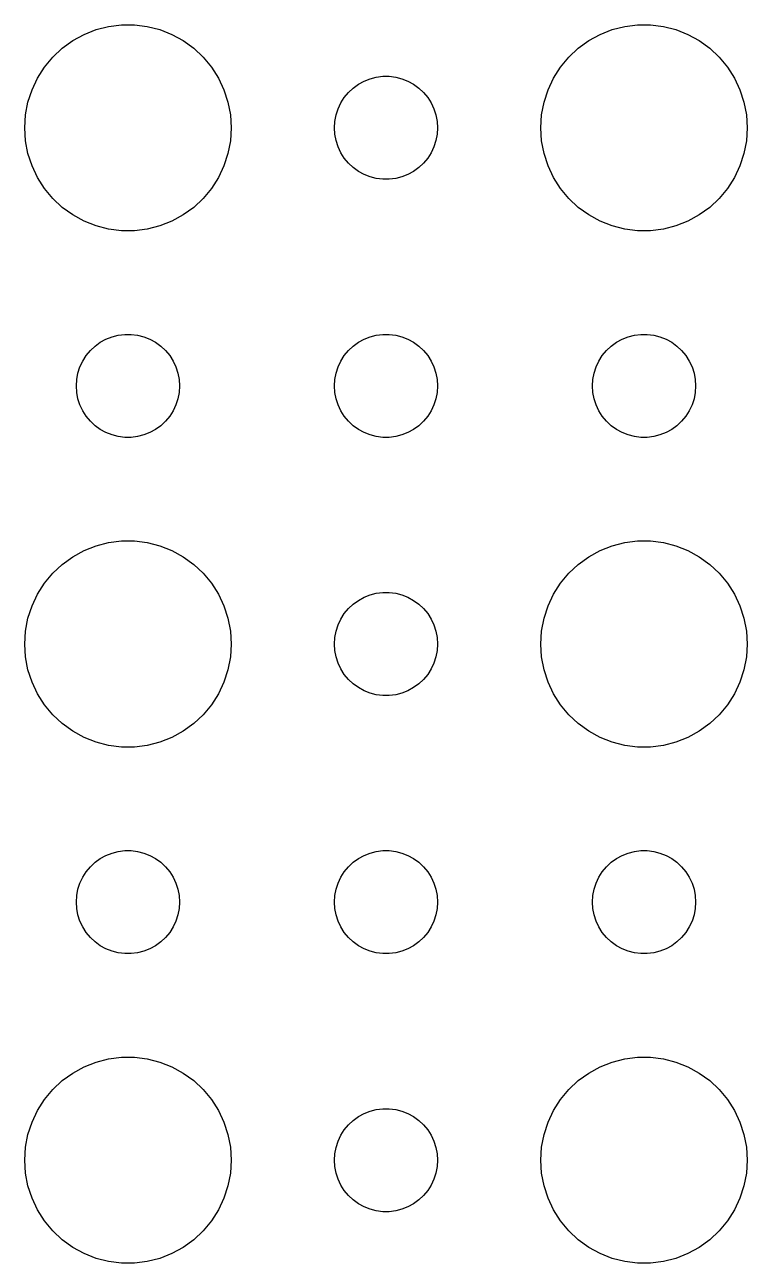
# Model space of a CAD drawing. Header units: metres. Extents: x -150 to 150, y -149 to 149.
# Drawn here: x -100.5 to -79.5, y 34.51 to 70.49 of the extents above; entities that cross this region are included whole.
import ezdxf

# ---------------------------------------------------------------- set-up
doc = ezdxf.new("R2010")
doc.units = ezdxf.units.M

msp = doc.modelspace()

# ---------------------------------------------------------------- linework, layer by layer
for p, q in [((-99.1075, 70.033), (-98.7773, 70.2145)), ((-98.7773, 70.2145), (-98.427, 70.3532)), ((-98.427, 70.3532), (-98.0621, 70.4469)), ((-98.0621, 70.4469), (-97.6884, 70.4941)), ((-97.6884, 70.4941), (-97.3116, 70.4941)), ((-97.3116, 70.4941), (-96.9379, 70.4469)), ((-96.9379, 70.4469), (-96.573, 70.3532)), ((-96.573, 70.3532), (-96.2227, 70.2145)), ((-96.2227, 70.2145), (-95.8925, 70.033)), ((-84.1075, 70.033), (-83.7773, 70.2145)), ((-83.7773, 70.2145), (-83.427, 70.3532)), ((-83.427, 70.3532), (-83.0621, 70.4469)), ((-83.0621, 70.4469), (-82.6884, 70.4941)), ((-82.6884, 70.4941), (-82.3116, 70.4941)), ((-82.3116, 70.4941), (-81.9379, 70.4469)), ((-81.9379, 70.4469), (-81.573, 70.3532)), ((-81.573, 70.3532), (-81.2227, 70.2145)), ((-81.2227, 70.2145), (-80.8925, 70.033)), ((-99.4123, 69.8115), (-99.1075, 70.033)), ((-95.8925, 70.033), (-95.5877, 69.8115)), ((-84.4123, 69.8115), (-84.1075, 70.033)), ((-80.8925, 70.033), (-80.5877, 69.8115)), ((-99.927, 69.2634), (-99.6869, 69.5536)), ((-99.6869, 69.5536), (-99.4123, 69.8115)), ((-95.5877, 69.8115), (-95.3131, 69.5536)), ((-95.3131, 69.5536), (-95.073, 69.2634)), ((-84.927, 69.2634), (-84.6869, 69.5536)), ((-84.6869, 69.5536), (-84.4123, 69.8115)), ((-80.5877, 69.8115), (-80.3131, 69.5536)), ((-80.3131, 69.5536), (-80.073, 69.2634)), ((-100.129, 68.9453), (-99.927, 69.2634)), ((-95.073, 69.2634), (-94.8711, 68.9453)), ((-85.1289, 68.9453), (-84.927, 69.2634)), ((-80.073, 69.2634), (-79.8711, 68.9453)), ((-100.289, 68.6044), (-100.129, 68.9453)), ((-94.8711, 68.9453), (-94.7107, 68.6044)), ((-90.9561, 68.6558), (-90.8037, 68.7665)), ((-90.8037, 68.7665), (-90.6387, 68.8572)), ((-90.6387, 68.8572), (-90.4635, 68.9266)), ((-90.4635, 68.9266), (-90.2811, 68.9734)), ((-90.2811, 68.9734), (-90.0942, 68.997)), ((-90.0942, 68.997), (-89.9058, 68.997)), ((-89.9058, 68.997), (-89.7189, 68.9734)), ((-89.7189, 68.9734), (-89.5365, 68.9266)), ((-89.5365, 68.9266), (-89.3613, 68.8572)), ((-89.3613, 68.8572), (-89.1963, 68.7665)), ((-89.1963, 68.7665), (-89.0439, 68.6558)), ((-85.2893, 68.6044), (-85.1289, 68.9453)), ((-79.8711, 68.9453), (-79.7107, 68.6044)), ((-100.406, 68.2461), (-100.289, 68.6044)), ((-94.7107, 68.6044), (-94.5943, 68.2461)), ((-91.3145, 68.2226), (-91.2135, 68.3817)), ((-91.2135, 68.3817), (-91.0934, 68.5268)), ((-91.0934, 68.5268), (-90.9561, 68.6558)), ((-89.0439, 68.6558), (-88.9065, 68.5268)), ((-88.9065, 68.5268), (-88.7865, 68.3817)), ((-88.7865, 68.3817), (-88.6855, 68.2226)), ((-85.4057, 68.2461), (-85.2893, 68.6044)), ((-79.7107, 68.6044), (-79.5943, 68.2461)), ((-100.476, 67.876), (-100.406, 68.2461)), ((-94.5943, 68.2461), (-94.5237, 67.876)), ((-91.4529, 67.873), (-91.3947, 68.0522)), ((-91.3947, 68.0522), (-91.3145, 68.2226)), ((-88.6855, 68.2226), (-88.6053, 68.0522)), ((-88.6053, 68.0522), (-88.5471, 67.873)), ((-85.4763, 67.876), (-85.4057, 68.2461)), ((-79.5943, 68.2461), (-79.5237, 67.876)), ((-100.5, 67.5), (-100.476, 67.876)), ((-94.5237, 67.876), (-94.5, 67.5)), ((-91.5, 67.5), (-91.4882, 67.688)), ((-91.4882, 67.688), (-91.4529, 67.873)), ((-88.5471, 67.873), (-88.5118, 67.688)), ((-88.5118, 67.688), (-88.5, 67.5)), ((-85.5, 67.5), (-85.4763, 67.876)), ((-79.5237, 67.876), (-79.5, 67.5)), ((-100.476, 67.124), (-100.5, 67.5)), ((-94.5, 67.5), (-94.5237, 67.124)), ((-91.4882, 67.312), (-91.5, 67.5)), ((-91.4529, 67.127), (-91.4882, 67.312)), ((-88.5118, 67.312), (-88.5471, 67.127)), ((-88.5, 67.5), (-88.5118, 67.312)), ((-85.4763, 67.124), (-85.5, 67.5)), ((-79.5, 67.5), (-79.5237, 67.124)), ((-100.406, 66.7539), (-100.476, 67.124)), ((-94.5237, 67.124), (-94.5943, 66.7539)), ((-91.3947, 66.9478), (-91.4529, 67.127)), ((-91.3145, 66.7774), (-91.3947, 66.9478)), ((-88.6053, 66.9478), (-88.6855, 66.7774)), ((-88.5471, 67.127), (-88.6053, 66.9478)), ((-85.4057, 66.7539), (-85.4763, 67.124)), ((-79.5237, 67.124), (-79.5943, 66.7539)), ((-100.289, 66.3956), (-100.406, 66.7539)), ((-94.5943, 66.7539), (-94.7107, 66.3956)), ((-91.2135, 66.6183), (-91.3145, 66.7774)), ((-91.0934, 66.4732), (-91.2135, 66.6183)), ((-88.7865, 66.6183), (-88.9065, 66.4732)), ((-88.6855, 66.7774), (-88.7865, 66.6183)), ((-85.2893, 66.3956), (-85.4057, 66.7539)), ((-79.5943, 66.7539), (-79.7107, 66.3956)), ((-100.129, 66.0547), (-100.289, 66.3956)), ((-94.7107, 66.3956), (-94.8711, 66.0547)), ((-90.9561, 66.3442), (-91.0934, 66.4732)), ((-90.8037, 66.2335), (-90.9561, 66.3442)), ((-90.6387, 66.1428), (-90.8037, 66.2335)), ((-89.1963, 66.2335), (-89.3613, 66.1428)), ((-89.0439, 66.3442), (-89.1963, 66.2335)), ((-88.9065, 66.4732), (-89.0439, 66.3442)), ((-85.1289, 66.0547), (-85.2893, 66.3956)), ((-79.7107, 66.3956), (-79.8711, 66.0547)), ((-99.927, 65.7366), (-100.129, 66.0547)), ((-94.8711, 66.0547), (-95.073, 65.7366)), ((-90.4635, 66.0734), (-90.6387, 66.1428)), ((-90.2811, 66.0266), (-90.4635, 66.0734)), ((-90.0942, 66.003), (-90.2811, 66.0266)), ((-89.9058, 66.003), (-90.0942, 66.003)), ((-89.7189, 66.0266), (-89.9058, 66.003)), ((-89.5365, 66.0734), (-89.7189, 66.0266)), ((-89.3613, 66.1428), (-89.5365, 66.0734)), ((-84.927, 65.7366), (-85.1289, 66.0547)), ((-79.8711, 66.0547), (-80.073, 65.7366)), ((-99.6869, 65.4464), (-99.927, 65.7366)), ((-95.073, 65.7366), (-95.3131, 65.4464)), ((-84.6869, 65.4464), (-84.927, 65.7366)), ((-80.073, 65.7366), (-80.3131, 65.4464)), ((-99.4123, 65.1885), (-99.6869, 65.4464)), ((-99.1075, 64.967), (-99.4123, 65.1885)), ((-95.5877, 65.1885), (-95.8925, 64.967)), ((-95.3131, 65.4464), (-95.5877, 65.1885)), ((-84.4123, 65.1885), (-84.6869, 65.4464)), ((-84.1075, 64.967), (-84.4123, 65.1885)), ((-80.5877, 65.1885), (-80.8925, 64.967)), ((-80.3131, 65.4464), (-80.5877, 65.1885)), ((-98.7773, 64.7855), (-99.1075, 64.967)), ((-98.427, 64.6468), (-98.7773, 64.7855)), ((-96.2227, 64.7855), (-96.573, 64.6468)), ((-95.8925, 64.967), (-96.2227, 64.7855)), ((-83.7773, 64.7855), (-84.1075, 64.967)), ((-83.427, 64.6468), (-83.7773, 64.7855)), ((-81.2227, 64.7855), (-81.573, 64.6468)), ((-80.8925, 64.967), (-81.2227, 64.7855)), ((-98.0621, 64.5531), (-98.427, 64.6468)), ((-97.6884, 64.5059), (-98.0621, 64.5531)), ((-97.3116, 64.5059), (-97.6884, 64.5059)), ((-96.9379, 64.5531), (-97.3116, 64.5059)), ((-96.573, 64.6468), (-96.9379, 64.5531)), ((-83.0621, 64.5531), (-83.427, 64.6468)), ((-82.6884, 64.5059), (-83.0621, 64.5531)), ((-82.3116, 64.5059), (-82.6884, 64.5059)), ((-81.9379, 64.5531), (-82.3116, 64.5059)), ((-81.573, 64.6468), (-81.9379, 64.5531)), ((-98.4561, 61.1558), (-98.3037, 61.2665)), ((-98.3037, 61.2665), (-98.1387, 61.3572)), ((-98.1387, 61.3572), (-97.9635, 61.4266)), ((-97.9635, 61.4266), (-97.7811, 61.4734)), ((-97.7811, 61.4734), (-97.5942, 61.497)), ((-97.5942, 61.497), (-97.4058, 61.497)), ((-97.4058, 61.497), (-97.2189, 61.4734)), ((-97.2189, 61.4734), (-97.0365, 61.4266)), ((-97.0365, 61.4266), (-96.8613, 61.3572)), ((-96.8613, 61.3572), (-96.6963, 61.2665)), ((-96.6963, 61.2665), (-96.5439, 61.1558)), ((-90.9561, 61.1558), (-90.8037, 61.2665)), ((-90.8037, 61.2665), (-90.6387, 61.3572)), ((-90.6387, 61.3572), (-90.4635, 61.4266)), ((-90.4635, 61.4266), (-90.2811, 61.4734)), ((-90.2811, 61.4734), (-90.0942, 61.497)), ((-90.0942, 61.497), (-89.9058, 61.497)), ((-89.9058, 61.497), (-89.7189, 61.4734)), ((-89.7189, 61.4734), (-89.5365, 61.4266)), ((-89.5365, 61.4266), (-89.3613, 61.3572)), ((-89.3613, 61.3572), (-89.1963, 61.2665)), ((-89.1963, 61.2665), (-89.0439, 61.1558)), ((-83.4561, 61.1558), (-83.3037, 61.2665)), ((-83.3037, 61.2665), (-83.1387, 61.3572)), ((-83.1387, 61.3572), (-82.9635, 61.4266)), ((-82.9635, 61.4266), (-82.7811, 61.4734)), ((-82.7811, 61.4734), (-82.5942, 61.497)), ((-82.5942, 61.497), (-82.4058, 61.497)), ((-82.4058, 61.497), (-82.2189, 61.4734)), ((-82.2189, 61.4734), (-82.0365, 61.4266)), ((-82.0365, 61.4266), (-81.8613, 61.3572)), ((-81.8613, 61.3572), (-81.6963, 61.2665)), ((-81.6963, 61.2665), (-81.5439, 61.1558)), ((-98.8145, 60.7226), (-98.7135, 60.8817)), ((-98.7135, 60.8817), (-98.5934, 61.0268)), ((-98.5934, 61.0268), (-98.4561, 61.1558)), ((-96.5439, 61.1558), (-96.4065, 61.0268)), ((-96.4065, 61.0268), (-96.2865, 60.8817)), ((-96.2865, 60.8817), (-96.1855, 60.7226)), ((-91.3145, 60.7226), (-91.2135, 60.8817)), ((-91.2135, 60.8817), (-91.0934, 61.0268)), ((-91.0934, 61.0268), (-90.9561, 61.1558)), ((-89.0439, 61.1558), (-88.9065, 61.0268)), ((-88.9065, 61.0268), (-88.7865, 60.8817)), ((-88.7865, 60.8817), (-88.6855, 60.7226)), ((-83.8145, 60.7226), (-83.7135, 60.8817)), ((-83.7135, 60.8817), (-83.5934, 61.0268)), ((-83.5934, 61.0268), (-83.4561, 61.1558)), ((-81.5439, 61.1558), (-81.4065, 61.0268)), ((-81.4065, 61.0268), (-81.2865, 60.8817)), ((-81.2865, 60.8817), (-81.1855, 60.7226)), ((-98.9529, 60.373), (-98.8947, 60.5522)), ((-98.8947, 60.5522), (-98.8145, 60.7226)), ((-96.1855, 60.7226), (-96.1053, 60.5522)), ((-96.1053, 60.5522), (-96.0471, 60.373)), ((-91.4529, 60.373), (-91.3947, 60.5522)), ((-91.3947, 60.5522), (-91.3145, 60.7226)), ((-88.6855, 60.7226), (-88.6053, 60.5522)), ((-88.6053, 60.5522), (-88.5471, 60.373)), ((-83.9529, 60.373), (-83.8947, 60.5522)), ((-83.8947, 60.5522), (-83.8145, 60.7226)), ((-81.1855, 60.7226), (-81.1053, 60.5522)), ((-81.1053, 60.5522), (-81.0471, 60.373)), ((-99, 60), (-98.9882, 60.188)), ((-98.9882, 60.188), (-98.9529, 60.373)), ((-96.0471, 60.373), (-96.0118, 60.188)), ((-96.0118, 60.188), (-96, 60)), ((-91.5, 60), (-91.4882, 60.188)), ((-91.4882, 60.188), (-91.4529, 60.373)), ((-88.5471, 60.373), (-88.5118, 60.188)), ((-88.5118, 60.188), (-88.5, 60)), ((-84, 60), (-83.9882, 60.188)), ((-83.9882, 60.188), (-83.9529, 60.373)), ((-81.0471, 60.373), (-81.0118, 60.188)), ((-81.0118, 60.188), (-81, 60)), ((-98.9882, 59.812), (-99, 60)), ((-98.9529, 59.627), (-98.9882, 59.812)), ((-96.0118, 59.812), (-96.0471, 59.627)), ((-96, 60), (-96.0118, 59.812)), ((-91.4882, 59.812), (-91.5, 60)), ((-91.4529, 59.627), (-91.4882, 59.812)), ((-88.5118, 59.812), (-88.5471, 59.627)), ((-88.5, 60), (-88.5118, 59.812)), ((-83.9882, 59.812), (-84, 60)), ((-83.9529, 59.627), (-83.9882, 59.812)), ((-81.0118, 59.812), (-81.0471, 59.627)), ((-81, 60), (-81.0118, 59.812)), ((-98.8947, 59.4478), (-98.9529, 59.627)), ((-98.8145, 59.2774), (-98.8947, 59.4478)), ((-96.1053, 59.4478), (-96.1855, 59.2774)), ((-96.0471, 59.627), (-96.1053, 59.4478)), ((-91.3947, 59.4478), (-91.4529, 59.627)), ((-91.3145, 59.2774), (-91.3947, 59.4478)), ((-88.6053, 59.4478), (-88.6855, 59.2774)), ((-88.5471, 59.627), (-88.6053, 59.4478)), ((-83.8947, 59.4478), (-83.9529, 59.627)), ((-83.8145, 59.2774), (-83.8947, 59.4478)), ((-81.1053, 59.4478), (-81.1855, 59.2774)), ((-81.0471, 59.627), (-81.1053, 59.4478)), ((-98.7135, 59.1183), (-98.8145, 59.2774)), ((-98.5934, 58.9732), (-98.7135, 59.1183)), ((-96.2865, 59.1183), (-96.4065, 58.9732)), ((-96.1855, 59.2774), (-96.2865, 59.1183)), ((-91.2135, 59.1183), (-91.3145, 59.2774)), ((-91.0934, 58.9732), (-91.2135, 59.1183)), ((-88.7865, 59.1183), (-88.9065, 58.9732)), ((-88.6855, 59.2774), (-88.7865, 59.1183)), ((-83.7135, 59.1183), (-83.8145, 59.2774)), ((-83.5934, 58.9732), (-83.7135, 59.1183)), ((-81.2865, 59.1183), (-81.4065, 58.9732)), ((-81.1855, 59.2774), (-81.2865, 59.1183)), ((-98.4561, 58.8442), (-98.5934, 58.9732)), ((-98.3037, 58.7335), (-98.4561, 58.8442)), ((-98.1387, 58.6428), (-98.3037, 58.7335)), ((-96.6963, 58.7335), (-96.8613, 58.6428)), ((-96.5439, 58.8442), (-96.6963, 58.7335)), ((-96.4065, 58.9732), (-96.5439, 58.8442)), ((-90.9561, 58.8442), (-91.0934, 58.9732)), ((-90.8037, 58.7335), (-90.9561, 58.8442)), ((-90.6387, 58.6428), (-90.8037, 58.7335)), ((-89.1963, 58.7335), (-89.3613, 58.6428)), ((-89.0439, 58.8442), (-89.1963, 58.7335)), ((-88.9065, 58.9732), (-89.0439, 58.8442)), ((-83.4561, 58.8442), (-83.5934, 58.9732)), ((-83.3037, 58.7335), (-83.4561, 58.8442)), ((-83.1387, 58.6428), (-83.3037, 58.7335)), ((-81.6963, 58.7335), (-81.8613, 58.6428)), ((-81.5439, 58.8442), (-81.6963, 58.7335)), ((-81.4065, 58.9732), (-81.5439, 58.8442)), ((-97.9635, 58.5734), (-98.1387, 58.6428)), ((-97.7811, 58.5266), (-97.9635, 58.5734)), ((-97.5942, 58.503), (-97.7811, 58.5266)), ((-97.4058, 58.503), (-97.5942, 58.503)), ((-97.2189, 58.5266), (-97.4058, 58.503)), ((-97.0365, 58.5734), (-97.2189, 58.5266)), ((-96.8613, 58.6428), (-97.0365, 58.5734)), ((-90.4635, 58.5734), (-90.6387, 58.6428)), ((-90.2811, 58.5266), (-90.4635, 58.5734)), ((-90.0942, 58.503), (-90.2811, 58.5266)), ((-89.9058, 58.503), (-90.0942, 58.503)), ((-89.7189, 58.5266), (-89.9058, 58.503)), ((-89.5365, 58.5734), (-89.7189, 58.5266)), ((-89.3613, 58.6428), (-89.5365, 58.5734)), ((-82.9635, 58.5734), (-83.1387, 58.6428)), ((-82.7811, 58.5266), (-82.9635, 58.5734)), ((-82.5942, 58.503), (-82.7811, 58.5266)), ((-82.4058, 58.503), (-82.5942, 58.503)), ((-82.2189, 58.5266), (-82.4058, 58.503)), ((-82.0365, 58.5734), (-82.2189, 58.5266)), ((-81.8613, 58.6428), (-82.0365, 58.5734)), ((-98.427, 55.3532), (-98.0621, 55.4469)), ((-98.0621, 55.4469), (-97.6884, 55.4941)), ((-97.6884, 55.4941), (-97.3116, 55.4941)), ((-97.3116, 55.4941), (-96.9379, 55.4469)), ((-96.9379, 55.4469), (-96.573, 55.3532)), ((-83.427, 55.3532), (-83.0621, 55.4469)), ((-83.0621, 55.4469), (-82.6884, 55.4941)), ((-82.6884, 55.4941), (-82.3116, 55.4941)), ((-82.3116, 55.4941), (-81.9379, 55.4469)), ((-81.9379, 55.4469), (-81.573, 55.3532)), ((-99.1075, 55.033), (-98.7773, 55.2145)), ((-98.7773, 55.2145), (-98.427, 55.3532)), ((-96.573, 55.3532), (-96.2227, 55.2145)), ((-96.2227, 55.2145), (-95.8925, 55.033)), ((-84.1075, 55.033), (-83.7773, 55.2145)), ((-83.7773, 55.2145), (-83.427, 55.3532)), ((-81.573, 55.3532), (-81.2227, 55.2145)), ((-81.2227, 55.2145), (-80.8925, 55.033)), ((-99.6869, 54.5536), (-99.4123, 54.8115)), ((-99.4123, 54.8115), (-99.1075, 55.033)), ((-95.8925, 55.033), (-95.5877, 54.8115)), ((-95.5877, 54.8115), (-95.3131, 54.5536)), ((-84.6869, 54.5536), (-84.4123, 54.8115)), ((-84.4123, 54.8115), (-84.1075, 55.033)), ((-80.8925, 55.033), (-80.5877, 54.8115)), ((-80.5877, 54.8115), (-80.3131, 54.5536)), ((-99.927, 54.2634), (-99.6869, 54.5536)), ((-95.3131, 54.5536), (-95.073, 54.2634)), ((-84.927, 54.2634), (-84.6869, 54.5536)), ((-80.3131, 54.5536), (-80.073, 54.2634)), ((-100.129, 53.9453), (-99.927, 54.2634)), ((-95.073, 54.2634), (-94.8711, 53.9453)), ((-90.2811, 53.9734), (-90.0942, 53.997)), ((-90.0942, 53.997), (-89.9058, 53.997)), ((-89.9058, 53.997), (-89.7189, 53.9734)), ((-85.1289, 53.9453), (-84.927, 54.2634)), ((-80.073, 54.2634), (-79.8711, 53.9453)), ((-100.289, 53.6044), (-100.129, 53.9453)), ((-94.8711, 53.9453), (-94.7107, 53.6044)), ((-91.0934, 53.5268), (-90.9561, 53.6558)), ((-90.9561, 53.6558), (-90.8037, 53.7665)), ((-90.8037, 53.7665), (-90.6387, 53.8572)), ((-90.6387, 53.8572), (-90.4635, 53.9266)), ((-90.4635, 53.9266), (-90.2811, 53.9734)), ((-89.7189, 53.9734), (-89.5365, 53.9266)), ((-89.5365, 53.9266), (-89.3613, 53.8572)), ((-89.3613, 53.8572), (-89.1963, 53.7665)), ((-89.1963, 53.7665), (-89.0439, 53.6558)), ((-89.0439, 53.6558), (-88.9065, 53.5268)), ((-85.2893, 53.6044), (-85.1289, 53.9453)), ((-79.8711, 53.9453), (-79.7107, 53.6044)), ((-100.406, 53.2461), (-100.289, 53.6044)), ((-94.7107, 53.6044), (-94.5943, 53.2461)), ((-91.3145, 53.2226), (-91.2135, 53.3817)), ((-91.2135, 53.3817), (-91.0934, 53.5268)), ((-88.9065, 53.5268), (-88.7865, 53.3817)), ((-88.7865, 53.3817), (-88.6855, 53.2226)), ((-85.4057, 53.2461), (-85.2893, 53.6044)), ((-79.7107, 53.6044), (-79.5943, 53.2461)), ((-100.476, 52.876), (-100.406, 53.2461)), ((-94.5943, 53.2461), (-94.5237, 52.876)), ((-91.4529, 52.873), (-91.3947, 53.0522)), ((-91.3947, 53.0522), (-91.3145, 53.2226)), ((-88.6855, 53.2226), (-88.6053, 53.0522)), ((-88.6053, 53.0522), (-88.5471, 52.873)), ((-85.4763, 52.876), (-85.4057, 53.2461)), ((-79.5943, 53.2461), (-79.5237, 52.876)), ((-100.5, 52.5), (-100.476, 52.876)), ((-94.5237, 52.876), (-94.5, 52.5)), ((-91.5, 52.5), (-91.4882, 52.688)), ((-91.4882, 52.688), (-91.4529, 52.873)), ((-88.5471, 52.873), (-88.5118, 52.688)), ((-88.5118, 52.688), (-88.5, 52.5)), ((-85.5, 52.5), (-85.4763, 52.876)), ((-79.5237, 52.876), (-79.5, 52.5)), ((-100.476, 52.124), (-100.5, 52.5)), ((-94.5, 52.5), (-94.5237, 52.124)), ((-91.4882, 52.312), (-91.5, 52.5)), ((-91.4529, 52.127), (-91.4882, 52.312)), ((-88.5118, 52.312), (-88.5471, 52.127)), ((-88.5, 52.5), (-88.5118, 52.312)), ((-85.4763, 52.124), (-85.5, 52.5)), ((-79.5, 52.5), (-79.5237, 52.124)), ((-100.406, 51.7539), (-100.476, 52.124)), ((-94.5237, 52.124), (-94.5943, 51.7539)), ((-91.3947, 51.9478), (-91.4529, 52.127)), ((-91.3145, 51.7774), (-91.3947, 51.9478)), ((-88.6053, 51.9478), (-88.6855, 51.7774)), ((-88.5471, 52.127), (-88.6053, 51.9478)), ((-85.4057, 51.7539), (-85.4763, 52.124)), ((-79.5237, 52.124), (-79.5943, 51.7539)), ((-100.289, 51.3956), (-100.406, 51.7539)), ((-94.5943, 51.7539), (-94.7107, 51.3956)), ((-91.2135, 51.6183), (-91.3145, 51.7774)), ((-91.0934, 51.4732), (-91.2135, 51.6183)), ((-90.9561, 51.3442), (-91.0934, 51.4732)), ((-88.9065, 51.4732), (-89.0439, 51.3442)), ((-88.7865, 51.6183), (-88.9065, 51.4732)), ((-88.6855, 51.7774), (-88.7865, 51.6183)), ((-85.2893, 51.3956), (-85.4057, 51.7539)), ((-79.5943, 51.7539), (-79.7107, 51.3956)), ((-100.129, 51.0547), (-100.289, 51.3956)), ((-94.7107, 51.3956), (-94.8711, 51.0547)), ((-90.8037, 51.2335), (-90.9561, 51.3442)), ((-90.6387, 51.1428), (-90.8037, 51.2335)), ((-90.4635, 51.0734), (-90.6387, 51.1428)), ((-89.3613, 51.1428), (-89.5365, 51.0734)), ((-89.1963, 51.2335), (-89.3613, 51.1428)), ((-89.0439, 51.3442), (-89.1963, 51.2335)), ((-85.1289, 51.0547), (-85.2893, 51.3956)), ((-79.7107, 51.3956), (-79.8711, 51.0547)), ((-99.927, 50.7366), (-100.129, 51.0547)), ((-94.8711, 51.0547), (-95.073, 50.7366)), ((-90.2811, 51.0266), (-90.4635, 51.0734)), ((-90.0942, 51.003), (-90.2811, 51.0266)), ((-89.9058, 51.003), (-90.0942, 51.003)), ((-89.7189, 51.0266), (-89.9058, 51.003)), ((-89.5365, 51.0734), (-89.7189, 51.0266)), ((-84.927, 50.7366), (-85.1289, 51.0547)), ((-79.8711, 51.0547), (-80.073, 50.7366)), ((-99.6869, 50.4464), (-99.927, 50.7366)), ((-99.4123, 50.1885), (-99.6869, 50.4464)), ((-95.3131, 50.4464), (-95.5877, 50.1885)), ((-95.073, 50.7366), (-95.3131, 50.4464)), ((-84.6869, 50.4464), (-84.927, 50.7366)), ((-84.4123, 50.1885), (-84.6869, 50.4464)), ((-80.3131, 50.4464), (-80.5877, 50.1885)), ((-80.073, 50.7366), (-80.3131, 50.4464)), ((-99.1075, 49.967), (-99.4123, 50.1885)), ((-95.5877, 50.1885), (-95.8925, 49.967)), ((-84.1075, 49.967), (-84.4123, 50.1885)), ((-80.5877, 50.1885), (-80.8925, 49.967)), ((-98.7773, 49.7855), (-99.1075, 49.967)), ((-98.427, 49.6468), (-98.7773, 49.7855)), ((-96.2227, 49.7855), (-96.573, 49.6468)), ((-95.8925, 49.967), (-96.2227, 49.7855)), ((-83.7773, 49.7855), (-84.1075, 49.967)), ((-83.427, 49.6468), (-83.7773, 49.7855)), ((-81.2227, 49.7855), (-81.573, 49.6468)), ((-80.8925, 49.967), (-81.2227, 49.7855)), ((-98.0621, 49.5531), (-98.427, 49.6468)), ((-97.6884, 49.5059), (-98.0621, 49.5531)), ((-97.3116, 49.5059), (-97.6884, 49.5059)), ((-96.9379, 49.5531), (-97.3116, 49.5059)), ((-96.573, 49.6468), (-96.9379, 49.5531)), ((-83.0621, 49.5531), (-83.427, 49.6468)), ((-82.6884, 49.5059), (-83.0621, 49.5531)), ((-82.3116, 49.5059), (-82.6884, 49.5059)), ((-81.9379, 49.5531), (-82.3116, 49.5059)), ((-81.573, 49.6468), (-81.9379, 49.5531)), ((-98.1387, 46.3572), (-97.9635, 46.4266)), ((-97.9635, 46.4266), (-97.7811, 46.4734)), ((-97.7811, 46.4734), (-97.5942, 46.497)), ((-97.5942, 46.497), (-97.4058, 46.497)), ((-97.4058, 46.497), (-97.2189, 46.4734)), ((-97.2189, 46.4734), (-97.0365, 46.4266)), ((-97.0365, 46.4266), (-96.8613, 46.3572)), ((-90.6387, 46.3572), (-90.4635, 46.4266)), ((-90.4635, 46.4266), (-90.2811, 46.4734)), ((-90.2811, 46.4734), (-90.0942, 46.497)), ((-90.0942, 46.497), (-89.9058, 46.497)), ((-89.9058, 46.497), (-89.7189, 46.4734)), ((-89.7189, 46.4734), (-89.5365, 46.4266)), ((-89.5365, 46.4266), (-89.3613, 46.3572)), ((-83.1387, 46.3572), (-82.9635, 46.4266)), ((-82.9635, 46.4266), (-82.7811, 46.4734)), ((-82.7811, 46.4734), (-82.5942, 46.497)), ((-82.5942, 46.497), (-82.4058, 46.497)), ((-82.4058, 46.497), (-82.2189, 46.4734)), ((-82.2189, 46.4734), (-82.0365, 46.4266)), ((-82.0365, 46.4266), (-81.8613, 46.3572)), ((-98.5934, 46.0268), (-98.4561, 46.1558)), ((-98.4561, 46.1558), (-98.3037, 46.2665)), ((-98.3037, 46.2665), (-98.1387, 46.3572)), ((-96.8613, 46.3572), (-96.6963, 46.2665)), ((-96.6963, 46.2665), (-96.5439, 46.1558)), ((-96.5439, 46.1558), (-96.4065, 46.0268)), ((-91.0934, 46.0268), (-90.9561, 46.1558)), ((-90.9561, 46.1558), (-90.8037, 46.2665)), ((-90.8037, 46.2665), (-90.6387, 46.3572)), ((-89.3613, 46.3572), (-89.1963, 46.2665)), ((-89.1963, 46.2665), (-89.0439, 46.1558)), ((-89.0439, 46.1558), (-88.9065, 46.0268)), ((-83.5934, 46.0268), (-83.4561, 46.1558)), ((-83.4561, 46.1558), (-83.3037, 46.2665)), ((-83.3037, 46.2665), (-83.1387, 46.3572)), ((-81.8613, 46.3572), (-81.6963, 46.2665)), ((-81.6963, 46.2665), (-81.5439, 46.1558)), ((-81.5439, 46.1558), (-81.4065, 46.0268)), ((-98.8947, 45.5522), (-98.8145, 45.7226)), ((-98.8145, 45.7226), (-98.7135, 45.8817)), ((-98.7135, 45.8817), (-98.5934, 46.0268)), ((-96.4065, 46.0268), (-96.2865, 45.8817)), ((-96.2865, 45.8817), (-96.1855, 45.7226)), ((-96.1855, 45.7226), (-96.1053, 45.5522)), ((-91.3947, 45.5522), (-91.3145, 45.7226)), ((-91.3145, 45.7226), (-91.2135, 45.8817)), ((-91.2135, 45.8817), (-91.0934, 46.0268)), ((-88.9065, 46.0268), (-88.7865, 45.8817)), ((-88.7865, 45.8817), (-88.6855, 45.7226)), ((-88.6855, 45.7226), (-88.6053, 45.5522)), ((-83.8947, 45.5522), (-83.8145, 45.7226)), ((-83.8145, 45.7226), (-83.7135, 45.8817)), ((-83.7135, 45.8817), (-83.5934, 46.0268)), ((-81.4065, 46.0268), (-81.2865, 45.8817)), ((-81.2865, 45.8817), (-81.1855, 45.7226)), ((-81.1855, 45.7226), (-81.1053, 45.5522)), ((-98.9882, 45.188), (-98.9529, 45.373)), ((-98.9529, 45.373), (-98.8947, 45.5522)), ((-96.1053, 45.5522), (-96.0471, 45.373)), ((-96.0471, 45.373), (-96.0118, 45.188)), ((-91.4882, 45.188), (-91.4529, 45.373)), ((-91.4529, 45.373), (-91.3947, 45.5522)), ((-88.6053, 45.5522), (-88.5471, 45.373)), ((-88.5471, 45.373), (-88.5118, 45.188)), ((-83.9882, 45.188), (-83.9529, 45.373)), ((-83.9529, 45.373), (-83.8947, 45.5522)), ((-81.1053, 45.5522), (-81.0471, 45.373)), ((-81.0471, 45.373), (-81.0118, 45.188)), ((-99, 45), (-98.9882, 45.188)), ((-98.9882, 44.812), (-99, 45)), ((-96.0118, 45.188), (-96, 45)), ((-96, 45), (-96.0118, 44.812)), ((-91.5, 45), (-91.4882, 45.188)), ((-91.4882, 44.812), (-91.5, 45)), ((-88.5118, 45.188), (-88.5, 45)), ((-88.5, 45), (-88.5118, 44.812)), ((-84, 45), (-83.9882, 45.188)), ((-83.9882, 44.812), (-84, 45)), ((-81.0118, 45.188), (-81, 45)), ((-81, 45), (-81.0118, 44.812)), ((-98.9529, 44.627), (-98.9882, 44.812)), ((-98.8947, 44.4478), (-98.9529, 44.627)), ((-96.0471, 44.627), (-96.1053, 44.4478)), ((-96.0118, 44.812), (-96.0471, 44.627)), ((-91.4529, 44.627), (-91.4882, 44.812)), ((-91.3947, 44.4478), (-91.4529, 44.627)), ((-88.5471, 44.627), (-88.6053, 44.4478)), ((-88.5118, 44.812), (-88.5471, 44.627)), ((-83.9529, 44.627), (-83.9882, 44.812)), ((-83.8947, 44.4478), (-83.9529, 44.627)), ((-81.0471, 44.627), (-81.1053, 44.4478)), ((-81.0118, 44.812), (-81.0471, 44.627)), ((-98.8145, 44.2774), (-98.8947, 44.4478)), ((-98.7135, 44.1183), (-98.8145, 44.2774)), ((-96.1855, 44.2774), (-96.2865, 44.1183)), ((-96.1053, 44.4478), (-96.1855, 44.2774)), ((-91.3145, 44.2774), (-91.3947, 44.4478)), ((-91.2135, 44.1183), (-91.3145, 44.2774)), ((-88.6855, 44.2774), (-88.7865, 44.1183)), ((-88.6053, 44.4478), (-88.6855, 44.2774)), ((-83.8145, 44.2774), (-83.8947, 44.4478)), ((-83.7135, 44.1183), (-83.8145, 44.2774)), ((-81.1855, 44.2774), (-81.2865, 44.1183)), ((-81.1053, 44.4478), (-81.1855, 44.2774)), ((-98.5934, 43.9732), (-98.7135, 44.1183)), ((-98.4561, 43.8442), (-98.5934, 43.9732)), ((-96.4065, 43.9732), (-96.5439, 43.8442)), ((-96.2865, 44.1183), (-96.4065, 43.9732)), ((-91.0934, 43.9732), (-91.2135, 44.1183)), ((-90.9561, 43.8442), (-91.0934, 43.9732)), ((-88.9065, 43.9732), (-89.0439, 43.8442)), ((-88.7865, 44.1183), (-88.9065, 43.9732)), ((-83.5934, 43.9732), (-83.7135, 44.1183)), ((-83.4561, 43.8442), (-83.5934, 43.9732)), ((-81.4065, 43.9732), (-81.5439, 43.8442)), ((-81.2865, 44.1183), (-81.4065, 43.9732)), ((-98.3037, 43.7335), (-98.4561, 43.8442)), ((-98.1387, 43.6428), (-98.3037, 43.7335)), ((-97.9635, 43.5734), (-98.1387, 43.6428)), ((-97.7811, 43.5266), (-97.9635, 43.5734)), ((-97.0365, 43.5734), (-97.2189, 43.5266)), ((-96.8613, 43.6428), (-97.0365, 43.5734)), ((-96.6963, 43.7335), (-96.8613, 43.6428)), ((-96.5439, 43.8442), (-96.6963, 43.7335)), ((-90.8037, 43.7335), (-90.9561, 43.8442)), ((-90.6387, 43.6428), (-90.8037, 43.7335)), ((-90.4635, 43.5734), (-90.6387, 43.6428)), ((-90.2811, 43.5266), (-90.4635, 43.5734)), ((-89.5365, 43.5734), (-89.7189, 43.5266)), ((-89.3613, 43.6428), (-89.5365, 43.5734)), ((-89.1963, 43.7335), (-89.3613, 43.6428)), ((-89.0439, 43.8442), (-89.1963, 43.7335)), ((-83.3037, 43.7335), (-83.4561, 43.8442)), ((-83.1387, 43.6428), (-83.3037, 43.7335)), ((-82.9635, 43.5734), (-83.1387, 43.6428)), ((-82.7811, 43.5266), (-82.9635, 43.5734)), ((-82.0365, 43.5734), (-82.2189, 43.5266)), ((-81.8613, 43.6428), (-82.0365, 43.5734)), ((-81.6963, 43.7335), (-81.8613, 43.6428)), ((-81.5439, 43.8442), (-81.6963, 43.7335)), ((-97.5942, 43.503), (-97.7811, 43.5266)), ((-97.4058, 43.503), (-97.5942, 43.503)), ((-97.2189, 43.5266), (-97.4058, 43.503)), ((-90.0942, 43.503), (-90.2811, 43.5266)), ((-89.9058, 43.503), (-90.0942, 43.503)), ((-89.7189, 43.5266), (-89.9058, 43.503)), ((-82.5942, 43.503), (-82.7811, 43.5266)), ((-82.4058, 43.503), (-82.5942, 43.503)), ((-82.2189, 43.5266), (-82.4058, 43.503)), ((-98.7773, 40.2145), (-98.427, 40.3532)), ((-98.427, 40.3532), (-98.0621, 40.4469)), ((-98.0621, 40.4469), (-97.6884, 40.4941)), ((-97.6884, 40.4941), (-97.3116, 40.4941)), ((-97.3116, 40.4941), (-96.9379, 40.4469)), ((-96.9379, 40.4469), (-96.573, 40.3532)), ((-96.573, 40.3532), (-96.2227, 40.2145)), ((-83.7773, 40.2145), (-83.427, 40.3532)), ((-83.427, 40.3532), (-83.0621, 40.4469)), ((-83.0621, 40.4469), (-82.6884, 40.4941)), ((-82.6884, 40.4941), (-82.3116, 40.4941)), ((-82.3116, 40.4941), (-81.9379, 40.4469)), ((-81.9379, 40.4469), (-81.573, 40.3532)), ((-81.573, 40.3532), (-81.2227, 40.2145)), ((-99.4123, 39.8115), (-99.1075, 40.033)), ((-99.1075, 40.033), (-98.7773, 40.2145)), ((-96.2227, 40.2145), (-95.8925, 40.033)), ((-95.8925, 40.033), (-95.5877, 39.8115)), ((-84.4123, 39.8115), (-84.1075, 40.033)), ((-84.1075, 40.033), (-83.7773, 40.2145)), ((-81.2227, 40.2145), (-80.8925, 40.033)), ((-80.8925, 40.033), (-80.5877, 39.8115)), ((-99.6869, 39.5536), (-99.4123, 39.8115)), ((-95.5877, 39.8115), (-95.3131, 39.5536)), ((-84.6869, 39.5536), (-84.4123, 39.8115)), ((-80.5877, 39.8115), (-80.3131, 39.5536)), ((-100.129, 38.9453), (-99.927, 39.2634)), ((-99.927, 39.2634), (-99.6869, 39.5536)), ((-95.3131, 39.5536), (-95.073, 39.2634)), ((-95.073, 39.2634), (-94.8711, 38.9453)), ((-85.1289, 38.9453), (-84.927, 39.2634)), ((-84.927, 39.2634), (-84.6869, 39.5536)), ((-80.3131, 39.5536), (-80.073, 39.2634)), ((-80.073, 39.2634), (-79.8711, 38.9453)), ((-100.289, 38.6044), (-100.129, 38.9453)), ((-94.8711, 38.9453), (-94.7107, 38.6044)), ((-90.6387, 38.8572), (-90.4635, 38.9266)), ((-90.4635, 38.9266), (-90.2811, 38.9734)), ((-90.2811, 38.9734), (-90.0942, 38.997)), ((-90.0942, 38.997), (-89.9058, 38.997)), ((-89.9058, 38.997), (-89.7189, 38.9734)), ((-89.7189, 38.9734), (-89.5365, 38.9266)), ((-89.5365, 38.9266), (-89.3613, 38.8572)), ((-85.2893, 38.6044), (-85.1289, 38.9453)), ((-79.8711, 38.9453), (-79.7107, 38.6044)), ((-100.406, 38.2461), (-100.289, 38.6044)), ((-94.7107, 38.6044), (-94.5943, 38.2461)), ((-91.2135, 38.3817), (-91.0934, 38.5268)), ((-91.0934, 38.5268), (-90.9561, 38.6558)), ((-90.9561, 38.6558), (-90.8037, 38.7665)), ((-90.8037, 38.7665), (-90.6387, 38.8572)), ((-89.3613, 38.8572), (-89.1963, 38.7665)), ((-89.1963, 38.7665), (-89.0439, 38.6558)), ((-89.0439, 38.6558), (-88.9065, 38.5268)), ((-88.9065, 38.5268), (-88.7865, 38.3817)), ((-85.4057, 38.2461), (-85.2893, 38.6044)), ((-79.7107, 38.6044), (-79.5943, 38.2461)), ((-100.476, 37.876), (-100.406, 38.2461)), ((-94.5943, 38.2461), (-94.5237, 37.876)), ((-91.3947, 38.0522), (-91.3145, 38.2226)), ((-91.3145, 38.2226), (-91.2135, 38.3817)), ((-88.7865, 38.3817), (-88.6855, 38.2226)), ((-88.6855, 38.2226), (-88.6053, 38.0522)), ((-85.4763, 37.876), (-85.4057, 38.2461)), ((-79.5943, 38.2461), (-79.5237, 37.876)), ((-100.5, 37.5), (-100.476, 37.876)), ((-94.5237, 37.876), (-94.5, 37.5)), ((-91.4882, 37.688), (-91.4529, 37.873)), ((-91.4529, 37.873), (-91.3947, 38.0522)), ((-88.6053, 38.0522), (-88.5471, 37.873)), ((-88.5471, 37.873), (-88.5118, 37.688)), ((-85.5, 37.5), (-85.4763, 37.876)), ((-79.5237, 37.876), (-79.5, 37.5)), ((-100.476, 37.124), (-100.5, 37.5)), ((-94.5, 37.5), (-94.5237, 37.124)), ((-91.5, 37.5), (-91.4882, 37.688)), ((-91.4882, 37.312), (-91.5, 37.5)), ((-88.5118, 37.688), (-88.5, 37.5)), ((-88.5, 37.5), (-88.5118, 37.312)), ((-85.4763, 37.124), (-85.5, 37.5)), ((-79.5, 37.5), (-79.5237, 37.124)), ((-100.406, 36.7539), (-100.476, 37.124)), ((-94.5237, 37.124), (-94.5943, 36.7539)), ((-91.4529, 37.127), (-91.4882, 37.312)), ((-91.3947, 36.9478), (-91.4529, 37.127)), ((-88.5471, 37.127), (-88.6053, 36.9478)), ((-88.5118, 37.312), (-88.5471, 37.127)), ((-85.4057, 36.7539), (-85.4763, 37.124)), ((-79.5237, 37.124), (-79.5943, 36.7539)), ((-100.289, 36.3956), (-100.406, 36.7539)), ((-94.5943, 36.7539), (-94.7107, 36.3956)), ((-91.3145, 36.7774), (-91.3947, 36.9478)), ((-91.2135, 36.6183), (-91.3145, 36.7774)), ((-88.6855, 36.7774), (-88.7865, 36.6183)), ((-88.6053, 36.9478), (-88.6855, 36.7774)), ((-85.2893, 36.3956), (-85.4057, 36.7539)), ((-79.5943, 36.7539), (-79.7107, 36.3956)), ((-100.129, 36.0547), (-100.289, 36.3956)), ((-94.7107, 36.3956), (-94.8711, 36.0547)), ((-91.0934, 36.4732), (-91.2135, 36.6183)), ((-90.9561, 36.3442), (-91.0934, 36.4732)), ((-88.9065, 36.4732), (-89.0439, 36.3442)), ((-88.7865, 36.6183), (-88.9065, 36.4732)), ((-85.1289, 36.0547), (-85.2893, 36.3956)), ((-79.7107, 36.3956), (-79.8711, 36.0547)), ((-99.927, 35.7366), (-100.129, 36.0547)), ((-94.8711, 36.0547), (-95.073, 35.7366)), ((-90.8037, 36.2335), (-90.9561, 36.3442)), ((-90.6387, 36.1428), (-90.8037, 36.2335)), ((-90.4635, 36.0734), (-90.6387, 36.1428)), ((-90.2811, 36.0266), (-90.4635, 36.0734)), ((-90.0942, 36.003), (-90.2811, 36.0266)), ((-89.9058, 36.003), (-90.0942, 36.003)), ((-89.7189, 36.0266), (-89.9058, 36.003)), ((-89.5365, 36.0734), (-89.7189, 36.0266)), ((-89.3613, 36.1428), (-89.5365, 36.0734)), ((-89.1963, 36.2335), (-89.3613, 36.1428)), ((-89.0439, 36.3442), (-89.1963, 36.2335)), ((-84.927, 35.7366), (-85.1289, 36.0547)), ((-79.8711, 36.0547), (-80.073, 35.7366)), ((-99.6869, 35.4464), (-99.927, 35.7366)), ((-95.073, 35.7366), (-95.3131, 35.4464)), ((-84.6869, 35.4464), (-84.927, 35.7366)), ((-80.073, 35.7366), (-80.3131, 35.4464)), ((-99.4123, 35.1885), (-99.6869, 35.4464)), ((-95.3131, 35.4464), (-95.5877, 35.1885)), ((-84.4123, 35.1885), (-84.6869, 35.4464)), ((-80.3131, 35.4464), (-80.5877, 35.1885)), ((-99.1075, 34.967), (-99.4123, 35.1885)), ((-98.7773, 34.7855), (-99.1075, 34.967)), ((-95.8925, 34.967), (-96.2227, 34.7855)), ((-95.5877, 35.1885), (-95.8925, 34.967)), ((-84.1075, 34.967), (-84.4123, 35.1885)), ((-83.7773, 34.7855), (-84.1075, 34.967)), ((-80.8925, 34.967), (-81.2227, 34.7855)), ((-80.5877, 35.1885), (-80.8925, 34.967)), ((-98.427, 34.6468), (-98.7773, 34.7855)), ((-98.0621, 34.5531), (-98.427, 34.6468)), ((-97.6884, 34.5059), (-98.0621, 34.5531)), ((-96.9379, 34.5531), (-97.3116, 34.5059)), ((-96.573, 34.6468), (-96.9379, 34.5531)), ((-96.2227, 34.7855), (-96.573, 34.6468)), ((-83.427, 34.6468), (-83.7773, 34.7855)), ((-83.0621, 34.5531), (-83.427, 34.6468)), ((-82.6884, 34.5059), (-83.0621, 34.5531)), ((-81.9379, 34.5531), (-82.3116, 34.5059)), ((-81.573, 34.6468), (-81.9379, 34.5531)), ((-81.2227, 34.7855), (-81.573, 34.6468)), ((-97.3116, 34.5059), (-97.6884, 34.5059)), ((-82.3116, 34.5059), (-82.6884, 34.5059))]:
    msp.add_line(p, q)

doc.saveas('drawing.dxf')
